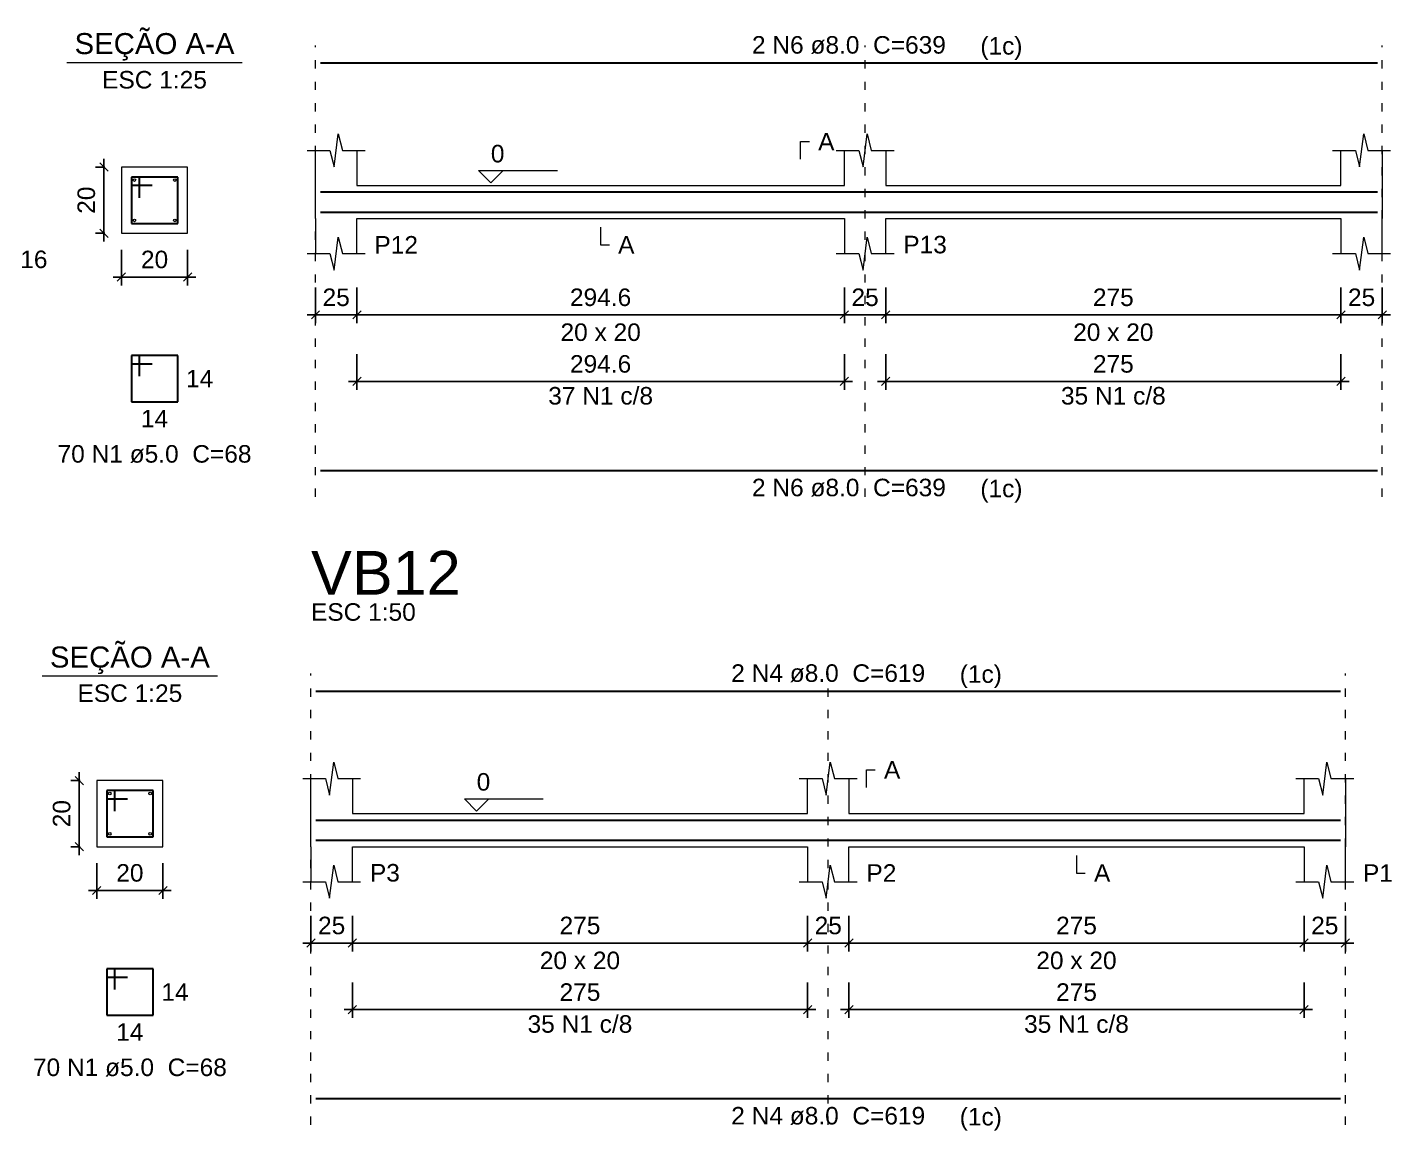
# Model space of a CAD drawing. Header units: millimetres. Extents: x 7 to 580, y -90 to 91.
# Drawn here: x 471.72 to 488.21, y 33.03 to 46.37 of the extents above; entities that cross this region are included whole.
import ezdxf

# ---------------------------------------------------------------- set-up
doc = ezdxf.new("R2010")
doc.units = ezdxf.units.MM
doc.linetypes.add('DOT2', pattern=[3.175, 0, -3.175])
for name, color, linetype, lineweight in [('DT-Barras na forma', 2, 'Continuous', 30), ('DT-Barras no corte', 5, 'Continuous', 5), ('DT-Barras rebatidas', 2, 'Continuous', 30), ('DT-Cotas', 9, 'Continuous', 5), ('DT-Forma', 5, 'Continuous', 5), ('DT-Pontilhado', 9, 'DOT2', 5), ('DT-Textos', 7, 'Continuous', 5), ('DT-Título', 3, 'Continuous', 20)]:
    doc.layers.add(name, color=color, linetype=linetype, lineweight=lineweight)
doc.styles.add('Arial', font='arial.ttf')
doc.styles.get("Standard").update_dxf_attribs({"font": 'arial.ttf'})
doc.dimstyles.new('UM_25.000000', dxfattribs={"dimtxt": 0.18, "dimasz": 0.1, "dimexe": 0.1, "dimexo": 0.2, "dimgap": 0, "dimtad": 1, "dimtih": 1, "dimtoh": 1, "dimdec": 1, "dimlfac": 25, "dimzin": 0, "dimdsep": 46, "dimtxsty": 'Standard', "dimblk": 'CLOSED', "dimblk1": 'CLOSED', "dimblk2": 'CLOSED', "dimcen": 0.09, "dimdle": 0.1, "dimadec": 1, "dimazin": 2, "dimtfac": 1, "dimtdec": 4, "dimtofl": 0, "dimtmove": 0, "dimatfit": 3, "dimldrblk": 'CLOSED', "dimfxl": 1, "dimtolj": 1, "dimarcsym": 0})
doc.dimstyles.new('UM_50.000000', dxfattribs={"dimtxt": 0.18, "dimasz": 0.1, "dimexe": 0.1, "dimexo": 0.2, "dimgap": 0, "dimtad": 1, "dimtih": 1, "dimtoh": 1, "dimdec": 1, "dimlfac": 50, "dimzin": 0, "dimdsep": 46, "dimtxsty": 'Standard', "dimblk": 'CLOSED', "dimblk1": 'CLOSED', "dimblk2": 'CLOSED', "dimcen": 0.09, "dimdle": 0.1, "dimadec": 1, "dimazin": 2, "dimtfac": 1, "dimtdec": 4, "dimtofl": 0, "dimtmove": 0, "dimatfit": 3, "dimldrblk": 'CLOSED', "dimfxl": 1, "dimtolj": 1, "dimarcsym": 0})

# ---------------------------------------------------------------- blocks, each defined once
blk = doc.blocks.new('_OBLIQUE')
at = {"color": 0, "linetype": 'ByBlock', "lineweight": -2}
blk.add_line((-0.5, -0.5), (0.5, 0.5), dxfattribs=at)
blk = doc.blocks.new('*D349')
at = {"layer": 'Defpoints', "color": 0, "transparency": 16777216}
for p in [(472.648, 44.682), (472.86, 44.682), (472.86, 43.882)]:
    blk.add_point(p, dxfattribs=at)
at = {"layer": 'DT-Cotas', "color": 0, "lineweight": -2, "transparency": 16777216}
for p, q in [((472.648, 43.782), (472.648, 44.782)), ((472.66, 44.682), (472.548, 44.682)), ((472.66, 43.882), (472.548, 43.882))]:
    blk.add_line(p, q, dxfattribs=at)
at = {"layer": 'DT-Cotas', "color": 0, "lineweight": -2, "transparency": 16777216, "xscale": 0.1, "yscale": 0.1, "zscale": 0.1}
for p, rotation in [((472.648, 44.682), 90), ((472.648, 43.882), 270)]:
    blk.add_blockref('_OBLIQUE', p, dxfattribs=dict(at, rotation=rotation))
at = {"layer": 'DT-Cotas', "transparency": 16777216, "insert": (472.436, 44.282), "char_height": 0.2118, "attachment_point": 5, "rotation": 90, "style": 'Arial'}
blk.add_mtext('\\A1;20', dxfattribs=at)
blk = doc.blocks.new('*D350')
at = {"layer": 'Defpoints', "color": 0, "transparency": 16777216}
for p in [(472.86, 43.882), (473.66, 43.882), (473.66, 43.352)]:
    blk.add_point(p, dxfattribs=at)
at = {"layer": 'DT-Cotas', "color": 0, "lineweight": -2, "transparency": 16777216}
for p, q in [((472.86, 43.682), (472.86, 43.252)), ((473.66, 43.682), (473.66, 43.252)), ((472.76, 43.352), (473.76, 43.352))]:
    blk.add_line(p, q, dxfattribs=at)
at = {"layer": 'DT-Cotas', "color": 0, "lineweight": -2, "transparency": 16777216, "xscale": 0.1, "yscale": 0.1, "zscale": 0.1, "rotation": 180}
blk.add_blockref('_OBLIQUE', (472.86, 43.352), dxfattribs=at)
at = {"layer": 'DT-Cotas', "color": 0, "lineweight": -2, "transparency": 16777216, "xscale": 0.1, "yscale": 0.1, "zscale": 0.1}
blk.add_blockref('_OBLIQUE', (473.66, 43.352), dxfattribs=at)
at = {"layer": 'DT-Cotas', "transparency": 16777216, "insert": (473.26, 43.564), "char_height": 0.2118, "attachment_point": 5, "rotation": 0.0057, "style": 'Arial'}
blk.add_mtext('\\A1;20', dxfattribs=at)
blk = doc.blocks.new('*D391')
at = {"layer": 'Defpoints', "color": 0, "transparency": 16777216}
for p in [(472.35, 37.267), (472.562, 37.267), (472.562, 36.467)]:
    blk.add_point(p, dxfattribs=at)
at = {"layer": 'DT-Cotas', "color": 0, "lineweight": -2, "transparency": 16777216}
for p, q in [((472.362, 37.267), (472.25, 37.267)), ((472.35, 36.367), (472.35, 37.367)), ((472.362, 36.467), (472.25, 36.467))]:
    blk.add_line(p, q, dxfattribs=at)
at = {"layer": 'DT-Cotas', "color": 0, "lineweight": -2, "transparency": 16777216, "xscale": 0.1, "yscale": 0.1, "zscale": 0.1}
for p, rotation in [((472.35, 37.267), 90), ((472.35, 36.467), 270)]:
    blk.add_blockref('_OBLIQUE', p, dxfattribs=dict(at, rotation=rotation))
at = {"layer": 'DT-Cotas', "transparency": 16777216, "insert": (472.138, 36.867), "char_height": 0.2118, "attachment_point": 5, "rotation": 90, "style": 'Arial'}
blk.add_mtext('\\A1;20', dxfattribs=at)
blk = doc.blocks.new('*D392')
at = {"layer": 'Defpoints', "color": 0, "transparency": 16777216}
for p in [(472.562, 36.467), (473.362, 36.467), (473.362, 35.938)]:
    blk.add_point(p, dxfattribs=at)
at = {"layer": 'DT-Cotas', "color": 0, "lineweight": -2, "transparency": 16777216}
for p, q in [((472.562, 36.267), (472.562, 35.838)), ((473.362, 36.267), (473.362, 35.838)), ((472.462, 35.938), (473.462, 35.938))]:
    blk.add_line(p, q, dxfattribs=at)
at = {"layer": 'DT-Cotas', "color": 0, "lineweight": -2, "transparency": 16777216, "xscale": 0.1, "yscale": 0.1, "zscale": 0.1, "rotation": 180}
blk.add_blockref('_OBLIQUE', (472.562, 35.938), dxfattribs=at)
at = {"layer": 'DT-Cotas', "color": 0, "lineweight": -2, "transparency": 16777216, "xscale": 0.1, "yscale": 0.1, "zscale": 0.1}
blk.add_blockref('_OBLIQUE', (473.362, 35.938), dxfattribs=at)
at = {"layer": 'DT-Cotas', "transparency": 16777216, "insert": (472.962, 36.15), "char_height": 0.2118, "attachment_point": 5, "rotation": 0.0057, "style": 'Arial'}
blk.add_mtext('\\A1;20', dxfattribs=at)
blk = doc.blocks.new('*D340')
at = {"layer": 'Defpoints', "color": 0, "transparency": 16777216}
for p in [(475.15, 35.832), (475.65, 35.832), (475.65, 35.302)]:
    blk.add_point(p, dxfattribs=at)
at = {"layer": 'DT-Cotas', "color": 0, "lineweight": -2, "transparency": 16777216}
for p, q in [((475.15, 35.632), (475.15, 35.202)), ((475.65, 35.632), (475.65, 35.202)), ((475.05, 35.302), (475.75, 35.302))]:
    blk.add_line(p, q, dxfattribs=at)
at = {"layer": 'DT-Cotas', "color": 0, "lineweight": -2, "transparency": 16777216, "xscale": 0.1, "yscale": 0.1, "zscale": 0.1, "rotation": 180}
blk.add_blockref('_OBLIQUE', (475.15, 35.302), dxfattribs=at)
at = {"layer": 'DT-Cotas', "color": 0, "lineweight": -2, "transparency": 16777216, "xscale": 0.1, "yscale": 0.1, "zscale": 0.1}
blk.add_blockref('_OBLIQUE', (475.65, 35.302), dxfattribs=at)
at = {"layer": 'DT-Cotas', "transparency": 16777216, "insert": (475.4, 35.514), "char_height": 0.2118, "attachment_point": 5, "rotation": 0.0057, "style": 'Arial'}
blk.add_mtext('\\A1;25', dxfattribs=at)
blk = doc.blocks.new('*D341')
at = {"layer": 'Defpoints', "color": 0, "transparency": 16777216}
for p in [(475.65, 35.832), (481.151, 35.832), (481.151, 35.302)]:
    blk.add_point(p, dxfattribs=at)
at = {"layer": 'DT-Cotas', "color": 0, "lineweight": -2, "transparency": 16777216}
for p, q in [((475.65, 35.632), (475.65, 35.202)), ((481.151, 35.632), (481.151, 35.202)), ((475.55, 35.302), (481.251, 35.302))]:
    blk.add_line(p, q, dxfattribs=at)
at = {"layer": 'DT-Cotas', "color": 0, "lineweight": -2, "transparency": 16777216, "xscale": 0.1, "yscale": 0.1, "zscale": 0.1, "rotation": 180}
blk.add_blockref('_OBLIQUE', (475.65, 35.302), dxfattribs=at)
at = {"layer": 'DT-Cotas', "color": 0, "lineweight": -2, "transparency": 16777216, "xscale": 0.1, "yscale": 0.1, "zscale": 0.1}
blk.add_blockref('_OBLIQUE', (481.151, 35.302), dxfattribs=at)
at = {"layer": 'DT-Cotas', "transparency": 16777216, "insert": (478.401, 35.514), "char_height": 0.2118, "attachment_point": 5, "rotation": 0.0057, "style": 'Arial'}
blk.add_mtext('\\A1;275', dxfattribs=at)
blk = doc.blocks.new('*D342')
at = {"layer": 'Defpoints', "color": 0, "transparency": 16777216}
for p in [(481.151, 35.832), (481.651, 35.832), (481.651, 35.302)]:
    blk.add_point(p, dxfattribs=at)
at = {"layer": 'DT-Cotas', "color": 0, "lineweight": -2, "transparency": 16777216}
for p, q in [((481.151, 35.632), (481.151, 35.202)), ((481.651, 35.632), (481.651, 35.202)), ((481.051, 35.302), (481.751, 35.302))]:
    blk.add_line(p, q, dxfattribs=at)
at = {"layer": 'DT-Cotas', "color": 0, "lineweight": -2, "transparency": 16777216, "xscale": 0.1, "yscale": 0.1, "zscale": 0.1, "rotation": 180}
blk.add_blockref('_OBLIQUE', (481.151, 35.302), dxfattribs=at)
at = {"layer": 'DT-Cotas', "color": 0, "lineweight": -2, "transparency": 16777216, "xscale": 0.1, "yscale": 0.1, "zscale": 0.1}
blk.add_blockref('_OBLIQUE', (481.651, 35.302), dxfattribs=at)
at = {"layer": 'DT-Cotas', "transparency": 16777216, "insert": (481.401, 35.514), "char_height": 0.2118, "attachment_point": 5, "rotation": 0.0057, "style": 'Arial'}
blk.add_mtext('\\A1;25', dxfattribs=at)
blk = doc.blocks.new('*D343')
at = {"layer": 'Defpoints', "color": 0, "transparency": 16777216}
for p in [(481.651, 35.832), (487.151, 35.832), (487.151, 35.302)]:
    blk.add_point(p, dxfattribs=at)
at = {"layer": 'DT-Cotas', "color": 0, "lineweight": -2, "transparency": 16777216}
for p, q in [((481.651, 35.632), (481.651, 35.202)), ((487.151, 35.632), (487.151, 35.202)), ((481.551, 35.302), (487.251, 35.302))]:
    blk.add_line(p, q, dxfattribs=at)
at = {"layer": 'DT-Cotas', "color": 0, "lineweight": -2, "transparency": 16777216, "xscale": 0.1, "yscale": 0.1, "zscale": 0.1, "rotation": 180}
blk.add_blockref('_OBLIQUE', (481.651, 35.302), dxfattribs=at)
at = {"layer": 'DT-Cotas', "color": 0, "lineweight": -2, "transparency": 16777216, "xscale": 0.1, "yscale": 0.1, "zscale": 0.1}
blk.add_blockref('_OBLIQUE', (487.151, 35.302), dxfattribs=at)
at = {"layer": 'DT-Cotas', "transparency": 16777216, "insert": (484.401, 35.514), "char_height": 0.2118, "attachment_point": 5, "rotation": 0.0057, "style": 'Arial'}
blk.add_mtext('\\A1;275', dxfattribs=at)
blk = doc.blocks.new('*D344')
at = {"layer": 'Defpoints', "color": 0, "transparency": 16777216}
for p in [(487.151, 35.832), (487.651, 35.832), (487.651, 35.302)]:
    blk.add_point(p, dxfattribs=at)
at = {"layer": 'DT-Cotas', "color": 0, "lineweight": -2, "transparency": 16777216}
for p, q in [((487.151, 35.632), (487.151, 35.202)), ((487.651, 35.632), (487.651, 35.202)), ((487.051, 35.302), (487.751, 35.302))]:
    blk.add_line(p, q, dxfattribs=at)
at = {"layer": 'DT-Cotas', "color": 0, "lineweight": -2, "transparency": 16777216, "xscale": 0.1, "yscale": 0.1, "zscale": 0.1, "rotation": 180}
blk.add_blockref('_OBLIQUE', (487.151, 35.302), dxfattribs=at)
at = {"layer": 'DT-Cotas', "color": 0, "lineweight": -2, "transparency": 16777216, "xscale": 0.1, "yscale": 0.1, "zscale": 0.1}
blk.add_blockref('_OBLIQUE', (487.651, 35.302), dxfattribs=at)
at = {"layer": 'DT-Cotas', "transparency": 16777216, "insert": (487.401, 35.514), "char_height": 0.2118, "attachment_point": 5, "rotation": 0.0057, "style": 'Arial'}
blk.add_mtext('\\A1;25', dxfattribs=at)
blk = doc.blocks.new('*D347')
at = {"layer": 'Defpoints', "color": 0, "transparency": 16777216}
for p in [(475.65, 35.027), (481.151, 35.027), (481.151, 34.498)]:
    blk.add_point(p, dxfattribs=at)
at = {"layer": 'DT-Cotas', "color": 0, "lineweight": -2, "transparency": 16777216}
for p, q in [((475.65, 34.827), (475.65, 34.398)), ((481.151, 34.827), (481.151, 34.398)), ((475.55, 34.498), (481.251, 34.498))]:
    blk.add_line(p, q, dxfattribs=at)
at = {"layer": 'DT-Cotas', "color": 0, "lineweight": -2, "transparency": 16777216, "xscale": 0.1, "yscale": 0.1, "zscale": 0.1, "rotation": 180}
blk.add_blockref('_OBLIQUE', (475.65, 34.498), dxfattribs=at)
at = {"layer": 'DT-Cotas', "color": 0, "lineweight": -2, "transparency": 16777216, "xscale": 0.1, "yscale": 0.1, "zscale": 0.1}
blk.add_blockref('_OBLIQUE', (481.151, 34.498), dxfattribs=at)
at = {"layer": 'DT-Cotas', "transparency": 16777216, "insert": (478.401, 34.709), "char_height": 0.2118, "attachment_point": 5, "rotation": 0.0057, "style": 'Arial'}
blk.add_mtext('\\A1;275', dxfattribs=at)
blk = doc.blocks.new('*D348')
at = {"layer": 'Defpoints', "color": 0, "transparency": 16777216}
for p in [(481.651, 35.027), (487.151, 35.027), (487.151, 34.498)]:
    blk.add_point(p, dxfattribs=at)
at = {"layer": 'DT-Cotas', "color": 0, "lineweight": -2, "transparency": 16777216}
for p, q in [((481.651, 34.827), (481.651, 34.398)), ((487.151, 34.827), (487.151, 34.398)), ((481.551, 34.498), (487.251, 34.498))]:
    blk.add_line(p, q, dxfattribs=at)
at = {"layer": 'DT-Cotas', "color": 0, "lineweight": -2, "transparency": 16777216, "xscale": 0.1, "yscale": 0.1, "zscale": 0.1, "rotation": 180}
blk.add_blockref('_OBLIQUE', (481.651, 34.498), dxfattribs=at)
at = {"layer": 'DT-Cotas', "color": 0, "lineweight": -2, "transparency": 16777216, "xscale": 0.1, "yscale": 0.1, "zscale": 0.1}
blk.add_blockref('_OBLIQUE', (487.151, 34.498), dxfattribs=at)
at = {"layer": 'DT-Cotas', "transparency": 16777216, "insert": (484.401, 34.709), "char_height": 0.2118, "attachment_point": 5, "rotation": 0.0057, "style": 'Arial'}
blk.add_mtext('\\A1;275', dxfattribs=at)
blk = doc.blocks.new('*D739')
at = {"layer": 'Defpoints', "color": 0, "transparency": 16777216}
for p in [(475.205, 43.425), (475.705, 43.425), (475.705, 42.896)]:
    blk.add_point(p, dxfattribs=at)
at = {"layer": 'DT-Cotas', "color": 0, "lineweight": -2, "transparency": 16777216}
for p, q in [((475.205, 43.225), (475.205, 42.796)), ((475.705, 43.225), (475.705, 42.796)), ((475.105, 42.896), (475.805, 42.896))]:
    blk.add_line(p, q, dxfattribs=at)
at = {"layer": 'DT-Cotas', "color": 0, "lineweight": -2, "transparency": 16777216, "xscale": 0.1, "yscale": 0.1, "zscale": 0.1, "rotation": 180}
blk.add_blockref('_OBLIQUE', (475.205, 42.896), dxfattribs=at)
at = {"layer": 'DT-Cotas', "color": 0, "lineweight": -2, "transparency": 16777216, "xscale": 0.1, "yscale": 0.1, "zscale": 0.1}
blk.add_blockref('_OBLIQUE', (475.705, 42.896), dxfattribs=at)
at = {"layer": 'DT-Cotas', "transparency": 16777216, "insert": (475.455, 43.107), "char_height": 0.2118, "attachment_point": 5, "rotation": 0.0057, "style": 'Arial'}
blk.add_mtext('\\A1;25', dxfattribs=at)
blk = doc.blocks.new('*D740')
at = {"layer": 'Defpoints', "color": 0, "transparency": 16777216}
for p in [(475.705, 43.425), (481.596, 43.425), (481.596, 42.896)]:
    blk.add_point(p, dxfattribs=at)
at = {"layer": 'DT-Cotas', "color": 0, "lineweight": -2, "transparency": 16777216}
for p, q in [((475.705, 43.225), (475.705, 42.796)), ((481.596, 43.225), (481.596, 42.796)), ((475.605, 42.896), (481.696, 42.896))]:
    blk.add_line(p, q, dxfattribs=at)
at = {"layer": 'DT-Cotas', "color": 0, "lineweight": -2, "transparency": 16777216, "xscale": 0.1, "yscale": 0.1, "zscale": 0.1, "rotation": 180}
blk.add_blockref('_OBLIQUE', (475.705, 42.896), dxfattribs=at)
at = {"layer": 'DT-Cotas', "color": 0, "lineweight": -2, "transparency": 16777216, "xscale": 0.1, "yscale": 0.1, "zscale": 0.1}
blk.add_blockref('_OBLIQUE', (481.596, 42.896), dxfattribs=at)
at = {"layer": 'DT-Cotas', "transparency": 16777216, "insert": (478.65, 43.107), "char_height": 0.2118, "attachment_point": 5, "rotation": 0.0057, "style": 'Arial'}
blk.add_mtext('\\A1;294.6', dxfattribs=at)
blk = doc.blocks.new('*D741')
at = {"layer": 'Defpoints', "color": 0, "transparency": 16777216}
for p in [(481.596, 43.425), (482.096, 43.425), (482.096, 42.896)]:
    blk.add_point(p, dxfattribs=at)
at = {"layer": 'DT-Cotas', "color": 0, "lineweight": -2, "transparency": 16777216}
for p, q in [((481.596, 43.225), (481.596, 42.796)), ((482.096, 43.225), (482.096, 42.796)), ((481.496, 42.896), (482.196, 42.896))]:
    blk.add_line(p, q, dxfattribs=at)
at = {"layer": 'DT-Cotas', "color": 0, "lineweight": -2, "transparency": 16777216, "xscale": 0.1, "yscale": 0.1, "zscale": 0.1, "rotation": 180}
blk.add_blockref('_OBLIQUE', (481.596, 42.896), dxfattribs=at)
at = {"layer": 'DT-Cotas', "color": 0, "lineweight": -2, "transparency": 16777216, "xscale": 0.1, "yscale": 0.1, "zscale": 0.1}
blk.add_blockref('_OBLIQUE', (482.096, 42.896), dxfattribs=at)
at = {"layer": 'DT-Cotas', "transparency": 16777216, "insert": (481.846, 43.107), "char_height": 0.2118, "attachment_point": 5, "rotation": 0.0057, "style": 'Arial'}
blk.add_mtext('\\A1;25', dxfattribs=at)
blk = doc.blocks.new('*D742')
at = {"layer": 'Defpoints', "color": 0, "transparency": 16777216}
for p in [(482.096, 43.425), (487.596, 43.425), (487.596, 42.896)]:
    blk.add_point(p, dxfattribs=at)
at = {"layer": 'DT-Cotas', "color": 0, "lineweight": -2, "transparency": 16777216}
for p, q in [((482.096, 43.225), (482.096, 42.796)), ((487.596, 43.225), (487.596, 42.796)), ((481.996, 42.896), (487.696, 42.896))]:
    blk.add_line(p, q, dxfattribs=at)
at = {"layer": 'DT-Cotas', "color": 0, "lineweight": -2, "transparency": 16777216, "xscale": 0.1, "yscale": 0.1, "zscale": 0.1, "rotation": 180}
blk.add_blockref('_OBLIQUE', (482.096, 42.896), dxfattribs=at)
at = {"layer": 'DT-Cotas', "color": 0, "lineweight": -2, "transparency": 16777216, "xscale": 0.1, "yscale": 0.1, "zscale": 0.1}
blk.add_blockref('_OBLIQUE', (487.596, 42.896), dxfattribs=at)
at = {"layer": 'DT-Cotas', "transparency": 16777216, "insert": (484.846, 43.107), "char_height": 0.2118, "attachment_point": 5, "rotation": 0.0057, "style": 'Arial'}
blk.add_mtext('\\A1;275', dxfattribs=at)
blk = doc.blocks.new('*D743')
at = {"layer": 'Defpoints', "color": 0, "transparency": 16777216}
for p in [(487.596, 43.425), (488.096, 43.425), (488.096, 42.896)]:
    blk.add_point(p, dxfattribs=at)
at = {"layer": 'DT-Cotas', "color": 0, "lineweight": -2, "transparency": 16777216}
for p, q in [((487.596, 43.225), (487.596, 42.796)), ((488.096, 43.225), (488.096, 42.796)), ((487.496, 42.896), (488.196, 42.896))]:
    blk.add_line(p, q, dxfattribs=at)
at = {"layer": 'DT-Cotas', "color": 0, "lineweight": -2, "transparency": 16777216, "xscale": 0.1, "yscale": 0.1, "zscale": 0.1, "rotation": 180}
blk.add_blockref('_OBLIQUE', (487.596, 42.896), dxfattribs=at)
at = {"layer": 'DT-Cotas', "color": 0, "lineweight": -2, "transparency": 16777216, "xscale": 0.1, "yscale": 0.1, "zscale": 0.1}
blk.add_blockref('_OBLIQUE', (488.096, 42.896), dxfattribs=at)
at = {"layer": 'DT-Cotas', "transparency": 16777216, "insert": (487.846, 43.107), "char_height": 0.2118, "attachment_point": 5, "rotation": 0.0057, "style": 'Arial'}
blk.add_mtext('\\A1;25', dxfattribs=at)
blk = doc.blocks.new('*D746')
at = {"layer": 'Defpoints', "color": 0, "transparency": 16777216}
for p in [(475.705, 42.62), (481.596, 42.62), (481.596, 42.091)]:
    blk.add_point(p, dxfattribs=at)
at = {"layer": 'DT-Cotas', "color": 0, "lineweight": -2, "transparency": 16777216}
for p, q in [((475.705, 42.42), (475.705, 41.991)), ((481.596, 42.42), (481.596, 41.991)), ((475.605, 42.091), (481.696, 42.091))]:
    blk.add_line(p, q, dxfattribs=at)
at = {"layer": 'DT-Cotas', "color": 0, "lineweight": -2, "transparency": 16777216, "xscale": 0.1, "yscale": 0.1, "zscale": 0.1, "rotation": 180}
blk.add_blockref('_OBLIQUE', (475.705, 42.091), dxfattribs=at)
at = {"layer": 'DT-Cotas', "color": 0, "lineweight": -2, "transparency": 16777216, "xscale": 0.1, "yscale": 0.1, "zscale": 0.1}
blk.add_blockref('_OBLIQUE', (481.596, 42.091), dxfattribs=at)
at = {"layer": 'DT-Cotas', "transparency": 16777216, "insert": (478.65, 42.302), "char_height": 0.2118, "attachment_point": 5, "rotation": 0.0057, "style": 'Arial'}
blk.add_mtext('\\A1;294.6', dxfattribs=at)
blk = doc.blocks.new('*D747')
at = {"layer": 'Defpoints', "color": 0, "transparency": 16777216}
for p in [(482.096, 42.62), (487.596, 42.62), (487.596, 42.091)]:
    blk.add_point(p, dxfattribs=at)
at = {"layer": 'DT-Cotas', "color": 0, "lineweight": -2, "transparency": 16777216}
for p, q in [((482.096, 42.42), (482.096, 41.991)), ((487.596, 42.42), (487.596, 41.991)), ((481.996, 42.091), (487.696, 42.091))]:
    blk.add_line(p, q, dxfattribs=at)
at = {"layer": 'DT-Cotas', "color": 0, "lineweight": -2, "transparency": 16777216, "xscale": 0.1, "yscale": 0.1, "zscale": 0.1, "rotation": 180}
blk.add_blockref('_OBLIQUE', (482.096, 42.091), dxfattribs=at)
at = {"layer": 'DT-Cotas', "color": 0, "lineweight": -2, "transparency": 16777216, "xscale": 0.1, "yscale": 0.1, "zscale": 0.1}
blk.add_blockref('_OBLIQUE', (487.596, 42.091), dxfattribs=at)
at = {"layer": 'DT-Cotas', "transparency": 16777216, "insert": (484.846, 42.302), "char_height": 0.2118, "attachment_point": 5, "rotation": 0.0057, "style": 'Arial'}
blk.add_mtext('\\A1;275', dxfattribs=at)

msp = doc.modelspace()

# ---------------------------------------------------------------- linework, layer by layer
at = {"layer": 'DT-Barras na forma'}
for p, q in [((473.08, 44.5618), (472.98, 44.5618)), ((472.98, 44.5618), (472.98, 44.0018)), ((473.54, 44.5618), (472.98, 44.5618)), ((472.98, 44.5618), (472.98, 44.4618)), ((473.08, 44.3118), (473.08, 44.5618)), ((473.54, 44.0018), (473.54, 44.5618)), ((472.98, 44.4618), (473.23, 44.4618)), ((472.98, 44.0018), (473.54, 44.0018)), ((472.782, 37.1473), (472.682, 37.1473)), ((472.682, 37.1473), (472.682, 36.5873)), ((473.242, 37.1473), (472.682, 37.1473)), ((472.682, 37.1473), (472.682, 37.0473)), ((472.782, 36.8973), (472.782, 37.1473)), ((473.242, 36.5873), (473.242, 37.1473)), ((472.682, 37.0473), (472.932, 37.0473)), ((472.682, 36.5873), (473.242, 36.5873))]:
    msp.add_line(p, q, dxfattribs=at)
for points in [[(475.2648, 44.3824), (488.0363, 44.3824)], [(475.2648, 44.1384), (488.0363, 44.1384)], [(475.2105, 36.7893), (487.5907, 36.7893)], [(475.2105, 36.5453), (487.5907, 36.5453)]]:
    msp.add_lwpolyline(points, dxfattribs=at)
at = {"layer": 'DT-Barras no corte'}
for centre in [(473.016, 44.5258), (473.504, 44.5258), (473.016, 44.0378), (473.504, 44.0378), (472.718, 37.1113), (473.206, 37.1113), (472.718, 36.6233), (473.206, 36.6233)]:
    msp.add_circle(centre, 0.016, dxfattribs=at)
at = {"layer": 'DT-Barras rebatidas'}
for p, q in [((475.2648, 45.9414), (488.0363, 45.9414)), ((473.08, 42.4051), (472.98, 42.4051)), ((472.98, 42.4051), (472.98, 41.8451)), ((473.54, 42.4051), (472.98, 42.4051)), ((472.98, 42.4051), (472.98, 42.3051)), ((473.08, 42.1551), (473.08, 42.4051)), ((473.54, 41.8451), (473.54, 42.4051)), ((472.98, 42.3051), (473.23, 42.3051)), ((472.98, 41.8451), (473.54, 41.8451)), ((475.2648, 41.0156), (488.0363, 41.0156)), ((475.2105, 38.3483), (487.5907, 38.3483)), ((472.782, 34.9906), (472.682, 34.9906)), ((472.682, 34.9906), (472.682, 34.4306)), ((473.242, 34.9906), (472.682, 34.9906)), ((472.682, 34.9906), (472.682, 34.8906)), ((472.782, 34.7406), (472.782, 34.9906)), ((473.242, 34.4306), (473.242, 34.9906)), ((472.682, 34.8906), (472.932, 34.8906)), ((472.682, 34.4306), (473.242, 34.4306)), ((475.2105, 33.4225), (487.5907, 33.4225))]:
    msp.add_line(p, q, dxfattribs=at)
at = {"layer": 'DT-Forma'}
for p, q in [((475.4298, 44.684), (475.4798, 45.084)), ((475.4798, 45.084), (475.5298, 44.884)), ((481.8211, 44.684), (481.8711, 45.084)), ((481.8711, 45.084), (481.9211, 44.884)), ((487.8213, 44.684), (487.8713, 45.084)), ((487.8713, 45.084), (487.9213, 44.884)), ((475.1048, 44.884), (475.3798, 44.884)), ((475.2048, 44.4604), (475.2048, 44.884)), ((475.3798, 44.884), (475.4298, 44.684)), ((475.5298, 44.884), (475.8048, 44.884)), ((475.7048, 44.884), (475.7048, 44.4604)), ((481.4961, 44.884), (481.7711, 44.884)), ((481.5961, 44.4604), (481.5961, 44.884)), ((481.7711, 44.884), (481.8211, 44.684)), ((481.9211, 44.884), (482.1961, 44.884)), ((482.0961, 44.884), (482.0961, 44.4604)), ((487.4963, 44.884), (487.7713, 44.884)), ((487.5963, 44.4604), (487.5963, 44.884)), ((487.7713, 44.884), (487.8213, 44.684)), ((487.9213, 44.884), (488.1963, 44.884)), ((488.0963, 44.884), (488.0963, 44.4604)), ((473.66, 44.6818), (472.86, 44.6818)), ((472.86, 44.6818), (472.86, 43.8818)), ((473.66, 43.8818), (473.66, 44.6818)), ((475.7048, 44.4604), (481.5961, 44.4604)), ((482.0961, 44.4604), (487.5963, 44.4604)), ((475.2048, 44.0604), (475.2048, 43.6368)), ((475.7048, 43.6368), (475.7048, 44.0604)), ((475.7048, 44.0604), (481.5961, 44.0604)), ((481.5961, 44.0604), (481.5961, 43.6368)), ((482.0961, 43.6368), (482.0961, 44.0604)), ((482.0961, 44.0604), (487.5963, 44.0604)), ((487.5963, 44.0604), (487.5963, 43.6368)), ((488.0963, 43.6368), (488.0963, 44.0604)), ((472.86, 43.8818), (473.66, 43.8818)), ((475.4298, 43.4368), (475.4798, 43.8368)), ((475.4798, 43.8368), (475.5298, 43.6368)), ((481.8211, 43.4368), (481.8711, 43.8368)), ((481.8711, 43.8368), (481.9211, 43.6368)), ((487.8213, 43.4368), (487.8713, 43.8368)), ((487.8713, 43.8368), (487.9213, 43.6368)), ((475.1048, 43.6368), (475.3798, 43.6368)), ((475.3798, 43.6368), (475.4298, 43.4368)), ((475.5298, 43.6368), (475.8048, 43.6368)), ((481.4961, 43.6368), (481.7711, 43.6368)), ((481.7711, 43.6368), (481.8211, 43.4368)), ((481.9211, 43.6368), (482.1961, 43.6368)), ((487.4963, 43.6368), (487.7713, 43.6368)), ((487.7713, 43.6368), (487.8213, 43.4368)), ((487.9213, 43.6368), (488.1963, 43.6368)), ((475.3755, 37.0909), (475.4255, 37.4909)), ((475.4255, 37.4909), (475.4755, 37.2909)), ((481.3756, 37.0909), (481.4256, 37.4909)), ((481.4256, 37.4909), (481.4756, 37.2909)), ((487.3756, 37.0909), (487.4256, 37.4909)), ((487.4256, 37.4909), (487.4756, 37.2909)), ((473.362, 37.2673), (472.562, 37.2673)), ((472.562, 37.2673), (472.562, 36.4673)), ((473.362, 36.4673), (473.362, 37.2673)), ((475.0505, 37.2909), (475.3255, 37.2909)), ((475.1505, 36.8673), (475.1505, 37.2909)), ((475.3255, 37.2909), (475.3755, 37.0909)), ((475.4755, 37.2909), (475.7505, 37.2909)), ((475.6505, 37.2909), (475.6505, 36.8673)), ((481.0506, 37.2909), (481.3256, 37.2909)), ((481.1506, 36.8673), (481.1506, 37.2909)), ((481.3256, 37.2909), (481.3756, 37.0909)), ((481.4756, 37.2909), (481.7506, 37.2909)), ((481.6506, 37.2909), (481.6506, 36.8673)), ((487.0506, 37.2909), (487.3256, 37.2909)), ((487.1506, 36.8673), (487.1506, 37.2909)), ((487.3256, 37.2909), (487.3756, 37.0909)), ((487.4756, 37.2909), (487.7507, 37.2909)), ((487.6507, 37.2909), (487.6507, 36.8673)), ((475.6505, 36.8673), (481.1506, 36.8673)), ((481.6506, 36.8673), (487.1506, 36.8673)), ((472.562, 36.4673), (473.362, 36.4673)), ((475.1505, 36.4673), (475.1505, 36.0437)), ((475.6505, 36.0437), (475.6505, 36.4673)), ((475.6505, 36.4673), (481.1506, 36.4673)), ((481.1506, 36.4673), (481.1506, 36.0437)), ((481.6506, 36.0437), (481.6506, 36.4673)), ((481.6506, 36.4673), (487.1506, 36.4673)), ((487.1506, 36.4673), (487.1506, 36.0437)), ((487.6507, 36.0437), (487.6507, 36.4673)), ((475.3755, 35.8437), (475.4255, 36.2437)), ((475.4255, 36.2437), (475.4755, 36.0437)), ((481.3756, 35.8437), (481.4256, 36.2437)), ((481.4256, 36.2437), (481.4756, 36.0437)), ((487.3756, 35.8437), (487.4256, 36.2437)), ((487.4256, 36.2437), (487.4756, 36.0437)), ((475.0505, 36.0437), (475.3255, 36.0437)), ((475.3255, 36.0437), (475.3755, 35.8437)), ((475.4755, 36.0437), (475.7505, 36.0437)), ((481.0506, 36.0437), (481.3256, 36.0437)), ((481.3256, 36.0437), (481.3756, 35.8437)), ((481.4756, 36.0437), (481.7506, 36.0437)), ((487.0506, 36.0437), (487.3256, 36.0437)), ((487.3256, 36.0437), (487.3756, 35.8437)), ((487.4756, 36.0437), (487.7507, 36.0437))]:
    msp.add_line(p, q, dxfattribs=at)
at = {"layer": 'DT-Forma', "linetype": 'Continuous'}
for p, q in [((475.2048, 44.0604), (475.2048, 44.4604)), ((488.0963, 44.4604), (488.0963, 44.0604)), ((475.1505, 36.4673), (475.1505, 36.8673)), ((487.6507, 36.8673), (487.6507, 36.4673))]:
    msp.add_line(p, q, dxfattribs=at)
at = {"layer": 'DT-Pontilhado', "ltscale": 0.05}
for p, q in [((475.2048, 40.6979), (475.2048, 46.1532)), ((481.8461, 40.6979), (481.8461, 46.1532)), ((488.0963, 40.6979), (488.0963, 46.1532)), ((475.1505, 33.1048), (475.1505, 38.5601)), ((481.4006, 33.1048), (481.4006, 38.5601)), ((487.6507, 33.1048), (487.6507, 38.5601))]:
    msp.add_line(p, q, dxfattribs=at)
at = {"layer": 'DT-Textos'}
for p, q in [((472.201, 45.9467), (474.319, 45.9467)), ((471.903, 38.5322), (474.021, 38.5322))]:
    msp.add_line(p, q, dxfattribs=at)
for points in [[(481.0666, 44.7781), (481.0666, 44.9899), (481.1725, 44.9899)], [(477.4722, 44.6405), (477.3239, 44.4922), (477.1757, 44.6405), (478.1288, 44.6405)], [(478.6504, 43.9545), (478.6504, 43.7427), (478.7563, 43.7427)], [(481.8624, 37.185), (481.8624, 37.3968), (481.9683, 37.3968)], [(477.3005, 37.0473), (477.1523, 36.8991), (477.004, 37.0473), (477.9571, 37.0473)], [(484.4006, 36.3614), (484.4006, 36.1496), (484.5065, 36.1496)]]:
    msp.add_lwpolyline(points, dxfattribs=at)

# ---------------------------------------------------------------- texts
at = {"layer": 'DT-Barras rebatidas', "color": 7, "char_height": 0.2118, "line_spacing_factor": 0.9, "style": 'Arial'}
for s, insert, width, attachment_point in [('2 N6 ø8.0  C=639', (481.6508, 46.0477), 4.06656, 8), ('14', (473.6401, 42.231), 0.90832, 1), ('37 N1 c/8', (478.6504, 41.809), 2.28744, 8), ('35 N1 c/8', (484.8462, 41.809), 2.28744, 8), ('14', (473.26, 41.7478), 0.90832, 2), ('70 N1 ø5.0  C=68', (473.2596, 41.1041), 4.06656, 8), ('2 N6 ø8.0  C=639', (481.6508, 40.6977), 4.06656, 8), ('2 N4 ø8.0  C=619', (481.4005, 38.4546), 4.06656, 8), ('14', (473.3421, 34.8165), 0.90832, 1), ('14', (472.962, 34.3333), 0.90832, 2), ('35 N1 c/8', (478.4005, 34.2159), 2.28744, 8), ('35 N1 c/8', (484.4006, 34.2159), 2.28744, 8), ('70 N1 ø5.0  C=68', (472.962, 33.6896), 4.06656, 8), ('2 N4 ø8.0  C=619', (481.4005, 33.1046), 4.06656, 8)]:
    msp.add_mtext(s, dxfattribs=dict(at, insert=insert, width=width, attachment_point=attachment_point))
at = {"layer": 'DT-Textos', "line_spacing_factor": 0.798, "style": 'Arial'}
for s, insert, char_height, width, attachment_point in [('SEÇÃO A-A', (473.2596, 45.9692), 0.25416, 2.744928, 8), ('(1c)', (483.2388, 45.9778), 0.2118, 1.01664, 7), ('ESC 1:25', (473.2596, 45.6291), 0.2118, 2.03328, 8), ('A', (481.2788, 44.8837), 0.2118, 0.25416, 7), ('0', (477.3238, 44.7357), 0.2118, 0.25416, 7), ('P12', (475.9168, 43.6367), 0.2118, 0.76248, 7), ('A', (478.8618, 43.6367), 0.2118, 0.25416, 7), ('P13', (482.3078, 43.6367), 0.2118, 0.76248, 7), ('P16', (471.4396, 43.4581), 0.2118, 0.76248, 7), ('20 x 20', (478.6508, 42.5777), 0.2118, 1.77912, 8), ('20 x 20', (484.8458, 42.5777), 0.2118, 1.77912, 8), ('(1c)', (483.2388, 40.6278), 0.2118, 1.01664, 7), ('ESC 1:50', (475.1505, 39.1956), 0.2118, 2.03328, 7), ('SEÇÃO A-A', (472.962, 38.5547), 0.25416, 2.744928, 8), ('(1c)', (482.9895, 38.3847), 0.2118, 1.01664, 7), ('ESC 1:25', (472.962, 38.2146), 0.2118, 2.03328, 8), ('A', (482.0745, 37.2906), 0.2118, 0.25416, 7), ('0', (477.1525, 37.1426), 0.2118, 0.25416, 7), ('P3', (475.8625, 36.0436), 0.2118, 0.50832, 7), ('P2', (481.8625, 36.0436), 0.2118, 0.50832, 7), ('A', (484.6125, 36.0436), 0.2118, 0.25416, 7), ('P1', (487.8625, 36.0436), 0.2118, 0.50832, 7), ('20 x 20', (478.4005, 34.9846), 0.2118, 1.77912, 8), ('20 x 20', (484.4005, 34.9846), 0.2118, 1.77912, 8), ('(1c)', (482.9895, 33.0347), 0.2118, 1.01664, 7)]:
    msp.add_mtext(s, dxfattribs=dict(at, insert=insert, char_height=char_height, width=width, attachment_point=attachment_point))
at = {"layer": 'DT-Título', "insert": (475.1505, 39.5134), "char_height": 0.5295, "width": 2.5416, "attachment_point": 7, "line_spacing_factor": 0.798, "style": 'Arial'}
msp.add_mtext('VB12', dxfattribs=at)

# ---------------------------------------------------------------- dimensions: what is measured, and where the dimension line sits
at = {"layer": 'DT-Cotas'}
for base, p1, p2, picture, middle in [((472.6482, 44.6818), (472.86, 43.8818), (472.86, 44.6818), '*D349', (472.4364, 44.2818)), ((472.3502, 37.2673), (472.562, 36.4673), (472.562, 37.2673), '*D391', (472.1384, 36.8673))]:
    dim = msp.add_linear_dim(base=base, p1=p1, p2=p2, angle=90, dimstyle='UM_25.000000', override={"dimtxt": 0.2118, "dimasz": 0.1, "dimexe": 0.1, "dimexo": 0.2, "dimtad": 1, "dimtih": 0, "dimtoh": 0, "dimdec": 1, "dimlfac": 25, "dimzin": 8, "dimtxsty": 'Arial', "dimblk": 'OBLIQUE', "dimblk1": 'OBLIQUE', "dimblk2": 'OBLIQUE', "dimsah": 1, "dimdle": 0.1, "dimse1": 0, "dimse2": 0, "dimclrt": 256, "dimadec": 1, "dimazin": 3, "dimtmove": 2, "dimldrblk": 'OBLIQUE'}, dxfattribs=at)
    dim.commit()
    dim.dimension.update_dxf_attribs({"geometry": picture, "text_midpoint": middle, "dimtype": 160, "text_rotation": 90})
for base, p1, p2, dimstyle, override, picture, middle in [((473.66, 43.3523), (472.86, 43.8818), (473.66, 43.8818), 'UM_25.000000', {"dimtxt": 0.2118, "dimasz": 0.1, "dimexe": 0.1, "dimexo": 0.2, "dimtad": 1, "dimtih": 0, "dimtoh": 0, "dimdec": 1, "dimlfac": 25, "dimzin": 8, "dimtxsty": 'Arial', "dimblk": 'OBLIQUE', "dimblk1": 'OBLIQUE', "dimblk2": 'OBLIQUE', "dimsah": 1, "dimdle": 0.1, "dimse1": 0, "dimse2": 0, "dimclrt": 256, "dimadec": 1, "dimazin": 3, "dimtmove": 2, "dimldrblk": 'OBLIQUE'}, '*D350', (473.26, 43.5641)), ((475.7048, 42.8955), (475.2048, 43.425), (475.7048, 43.425), 'UM_50.000000', {"dimtxt": 0.2118, "dimasz": 0.1, "dimexe": 0.1, "dimexo": 0.2, "dimtad": 1, "dimtih": 0, "dimtoh": 0, "dimdec": 1, "dimlfac": 50, "dimzin": 8, "dimtxsty": 'Arial', "dimblk": 'OBLIQUE', "dimblk1": 'OBLIQUE', "dimblk2": 'OBLIQUE', "dimsah": 1, "dimdle": 0.1, "dimse1": 0, "dimse2": 0, "dimclrt": 256, "dimadec": 1, "dimazin": 3, "dimtmove": 2, "dimldrblk": 'OBLIQUE'}, '*D739', (475.4548, 43.1073)), ((481.5961, 42.8955), (475.7048, 43.425), (481.5961, 43.425), 'UM_50.000000', {"dimtxt": 0.2118, "dimasz": 0.1, "dimexe": 0.1, "dimexo": 0.2, "dimtad": 1, "dimtih": 0, "dimtoh": 0, "dimdec": 1, "dimlfac": 50, "dimzin": 8, "dimtxsty": 'Arial', "dimblk": 'OBLIQUE', "dimblk1": 'OBLIQUE', "dimblk2": 'OBLIQUE', "dimsah": 1, "dimdle": 0.1, "dimse1": 0, "dimse2": 0, "dimclrt": 256, "dimadec": 1, "dimazin": 3, "dimtmove": 2, "dimldrblk": 'OBLIQUE'}, '*D740', (478.6504, 43.1073)), ((482.0961, 42.8955), (481.5961, 43.425), (482.0961, 43.425), 'UM_50.000000', {"dimtxt": 0.2118, "dimasz": 0.1, "dimexe": 0.1, "dimexo": 0.2, "dimtad": 1, "dimtih": 0, "dimtoh": 0, "dimdec": 1, "dimlfac": 50, "dimzin": 8, "dimtxsty": 'Arial', "dimblk": 'OBLIQUE', "dimblk1": 'OBLIQUE', "dimblk2": 'OBLIQUE', "dimsah": 1, "dimdle": 0.1, "dimse1": 0, "dimse2": 0, "dimclrt": 256, "dimadec": 1, "dimazin": 3, "dimtmove": 2, "dimldrblk": 'OBLIQUE'}, '*D741', (481.8461, 43.1073)), ((487.5963, 42.8955), (482.0961, 43.425), (487.5963, 43.425), 'UM_50.000000', {"dimtxt": 0.2118, "dimasz": 0.1, "dimexe": 0.1, "dimexo": 0.2, "dimtad": 1, "dimtih": 0, "dimtoh": 0, "dimdec": 1, "dimlfac": 50, "dimzin": 8, "dimtxsty": 'Arial', "dimblk": 'OBLIQUE', "dimblk1": 'OBLIQUE', "dimblk2": 'OBLIQUE', "dimsah": 1, "dimdle": 0.1, "dimse1": 0, "dimse2": 0, "dimclrt": 256, "dimadec": 1, "dimazin": 3, "dimtmove": 2, "dimldrblk": 'OBLIQUE'}, '*D742', (484.8462, 43.1073)), ((488.0963, 42.8955), (487.5963, 43.425), (488.0963, 43.425), 'UM_50.000000', {"dimtxt": 0.2118, "dimasz": 0.1, "dimexe": 0.1, "dimexo": 0.2, "dimtad": 1, "dimtih": 0, "dimtoh": 0, "dimdec": 1, "dimlfac": 50, "dimzin": 8, "dimtxsty": 'Arial', "dimblk": 'OBLIQUE', "dimblk1": 'OBLIQUE', "dimblk2": 'OBLIQUE', "dimsah": 1, "dimdle": 0.1, "dimse1": 0, "dimse2": 0, "dimclrt": 256, "dimadec": 1, "dimazin": 3, "dimtmove": 2, "dimldrblk": 'OBLIQUE'}, '*D743', (487.8463, 43.1073)), ((481.5961, 42.0907), (475.7048, 42.6202), (481.5961, 42.6202), 'UM_50.000000', {"dimtxt": 0.2118, "dimasz": 0.1, "dimexe": 0.1, "dimexo": 0.2, "dimtad": 1, "dimtih": 0, "dimtoh": 0, "dimdec": 1, "dimlfac": 50, "dimzin": 8, "dimtxsty": 'Arial', "dimblk": 'OBLIQUE', "dimblk1": 'OBLIQUE', "dimblk2": 'OBLIQUE', "dimsah": 1, "dimdle": 0.1, "dimse1": 0, "dimse2": 0, "dimclrt": 256, "dimadec": 1, "dimazin": 3, "dimtmove": 2, "dimldrblk": 'OBLIQUE'}, '*D746', (478.6504, 42.3025)), ((487.5963, 42.0907), (482.0961, 42.6202), (487.5963, 42.6202), 'UM_50.000000', {"dimtxt": 0.2118, "dimasz": 0.1, "dimexe": 0.1, "dimexo": 0.2, "dimtad": 1, "dimtih": 0, "dimtoh": 0, "dimdec": 1, "dimlfac": 50, "dimzin": 8, "dimtxsty": 'Arial', "dimblk": 'OBLIQUE', "dimblk1": 'OBLIQUE', "dimblk2": 'OBLIQUE', "dimsah": 1, "dimdle": 0.1, "dimse1": 0, "dimse2": 0, "dimclrt": 256, "dimadec": 1, "dimazin": 3, "dimtmove": 2, "dimldrblk": 'OBLIQUE'}, '*D747', (484.8462, 42.3025)), ((473.362, 35.9378), (472.562, 36.4673), (473.362, 36.4673), 'UM_25.000000', {"dimtxt": 0.2118, "dimasz": 0.1, "dimexe": 0.1, "dimexo": 0.2, "dimtad": 1, "dimtih": 0, "dimtoh": 0, "dimdec": 1, "dimlfac": 25, "dimzin": 8, "dimtxsty": 'Arial', "dimblk": 'OBLIQUE', "dimblk1": 'OBLIQUE', "dimblk2": 'OBLIQUE', "dimsah": 1, "dimdle": 0.1, "dimse1": 0, "dimse2": 0, "dimclrt": 256, "dimadec": 1, "dimazin": 3, "dimtmove": 2, "dimldrblk": 'OBLIQUE'}, '*D392', (472.962, 36.1496)), ((475.6505, 35.3024), (475.1505, 35.8319), (475.6505, 35.8319), 'UM_50.000000', {"dimtxt": 0.2118, "dimasz": 0.1, "dimexe": 0.1, "dimexo": 0.2, "dimtad": 1, "dimtih": 0, "dimtoh": 0, "dimdec": 1, "dimlfac": 50, "dimzin": 8, "dimtxsty": 'Arial', "dimblk": 'OBLIQUE', "dimblk1": 'OBLIQUE', "dimblk2": 'OBLIQUE', "dimsah": 1, "dimdle": 0.1, "dimse1": 0, "dimse2": 0, "dimclrt": 256, "dimadec": 1, "dimazin": 3, "dimtmove": 2, "dimldrblk": 'OBLIQUE'}, '*D340', (475.4005, 35.5142)), ((481.1506, 35.3024), (475.6505, 35.8319), (481.1506, 35.8319), 'UM_50.000000', {"dimtxt": 0.2118, "dimasz": 0.1, "dimexe": 0.1, "dimexo": 0.2, "dimtad": 1, "dimtih": 0, "dimtoh": 0, "dimdec": 1, "dimlfac": 50, "dimzin": 8, "dimtxsty": 'Arial', "dimblk": 'OBLIQUE', "dimblk1": 'OBLIQUE', "dimblk2": 'OBLIQUE', "dimsah": 1, "dimdle": 0.1, "dimse1": 0, "dimse2": 0, "dimclrt": 256, "dimadec": 1, "dimazin": 3, "dimtmove": 2, "dimldrblk": 'OBLIQUE'}, '*D341', (478.4005, 35.5142)), ((481.6506, 35.3024), (481.1506, 35.8319), (481.6506, 35.8319), 'UM_50.000000', {"dimtxt": 0.2118, "dimasz": 0.1, "dimexe": 0.1, "dimexo": 0.2, "dimtad": 1, "dimtih": 0, "dimtoh": 0, "dimdec": 1, "dimlfac": 50, "dimzin": 8, "dimtxsty": 'Arial', "dimblk": 'OBLIQUE', "dimblk1": 'OBLIQUE', "dimblk2": 'OBLIQUE', "dimsah": 1, "dimdle": 0.1, "dimse1": 0, "dimse2": 0, "dimclrt": 256, "dimadec": 1, "dimazin": 3, "dimtmove": 2, "dimldrblk": 'OBLIQUE'}, '*D342', (481.4006, 35.5142)), ((487.1506, 35.3024), (481.6506, 35.8319), (487.1506, 35.8319), 'UM_50.000000', {"dimtxt": 0.2118, "dimasz": 0.1, "dimexe": 0.1, "dimexo": 0.2, "dimtad": 1, "dimtih": 0, "dimtoh": 0, "dimdec": 1, "dimlfac": 50, "dimzin": 8, "dimtxsty": 'Arial', "dimblk": 'OBLIQUE', "dimblk1": 'OBLIQUE', "dimblk2": 'OBLIQUE', "dimsah": 1, "dimdle": 0.1, "dimse1": 0, "dimse2": 0, "dimclrt": 256, "dimadec": 1, "dimazin": 3, "dimtmove": 2, "dimldrblk": 'OBLIQUE'}, '*D343', (484.4006, 35.5142)), ((487.6507, 35.3024), (487.1506, 35.8319), (487.6507, 35.8319), 'UM_50.000000', {"dimtxt": 0.2118, "dimasz": 0.1, "dimexe": 0.1, "dimexo": 0.2, "dimtad": 1, "dimtih": 0, "dimtoh": 0, "dimdec": 1, "dimlfac": 50, "dimzin": 8, "dimtxsty": 'Arial', "dimblk": 'OBLIQUE', "dimblk1": 'OBLIQUE', "dimblk2": 'OBLIQUE', "dimsah": 1, "dimdle": 0.1, "dimse1": 0, "dimse2": 0, "dimclrt": 256, "dimadec": 1, "dimazin": 3, "dimtmove": 2, "dimldrblk": 'OBLIQUE'}, '*D344', (487.4006, 35.5142)), ((481.1506, 34.4976), (475.6505, 35.0271), (481.1506, 35.0271), 'UM_50.000000', {"dimtxt": 0.2118, "dimasz": 0.1, "dimexe": 0.1, "dimexo": 0.2, "dimtad": 1, "dimtih": 0, "dimtoh": 0, "dimdec": 1, "dimlfac": 50, "dimzin": 8, "dimtxsty": 'Arial', "dimblk": 'OBLIQUE', "dimblk1": 'OBLIQUE', "dimblk2": 'OBLIQUE', "dimsah": 1, "dimdle": 0.1, "dimse1": 0, "dimse2": 0, "dimclrt": 256, "dimadec": 1, "dimazin": 3, "dimtmove": 2, "dimldrblk": 'OBLIQUE'}, '*D347', (478.4005, 34.7094)), ((487.1506, 34.4976), (481.6506, 35.0271), (487.1506, 35.0271), 'UM_50.000000', {"dimtxt": 0.2118, "dimasz": 0.1, "dimexe": 0.1, "dimexo": 0.2, "dimtad": 1, "dimtih": 0, "dimtoh": 0, "dimdec": 1, "dimlfac": 50, "dimzin": 8, "dimtxsty": 'Arial', "dimblk": 'OBLIQUE', "dimblk1": 'OBLIQUE', "dimblk2": 'OBLIQUE', "dimsah": 1, "dimdle": 0.1, "dimse1": 0, "dimse2": 0, "dimclrt": 256, "dimadec": 1, "dimazin": 3, "dimtmove": 2, "dimldrblk": 'OBLIQUE'}, '*D348', (484.4006, 34.7094))]:
    dim = msp.add_linear_dim(base=base, p1=p1, p2=p2, dimstyle=dimstyle, override=override, dxfattribs=at)
    dim.commit()
    dim.dimension.update_dxf_attribs({"geometry": picture, "text_midpoint": middle, "dimtype": 160, "text_rotation": 0.00573})

doc.saveas('drawing.dxf')
